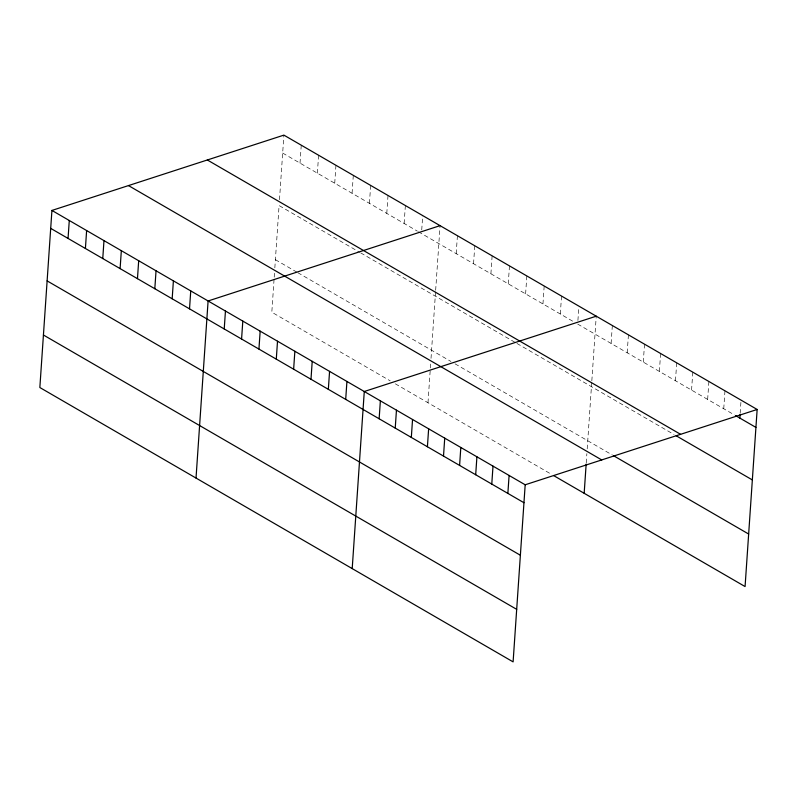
<?xml version="1.0" encoding="UTF-8"?>
<svg xmlns="http://www.w3.org/2000/svg" width="797" height="797" viewBox="0 0 797 797"><rect width="100%" height="100%" fill="white"/><g stroke="black" fill="none" stroke-linecap="round" stroke-linejoin="round"><path stroke-width="0.6" stroke-dasharray="3.98 2.99" d="M274.048 279.528L271.817 312.215L390.221 380.856M274.208 277.197L274.517 272.524M274.835 267.862L279.089 205.576L359.726 252.32M279.488 199.738L283.891 135.121M300.021 163.116L301.246 145.174M317.375 173.168L318.591 155.236M334.73 183.23L335.945 165.298M352.075 193.292L353.3 175.36M369.429 203.355L370.655 185.412M386.784 213.407L388.009 195.474M404.139 223.469L405.364 205.536M421.733 229.944L422.709 215.598M427.989 402.744L430.699 363.063M431.018 358.391L435.58 291.443M435.66 290.277L440.064 225.651M456.193 253.645L457.418 235.713M473.548 263.707L474.773 245.775M490.902 273.769L492.128 255.837M508.257 283.832L509.472 265.889M525.612 293.884L526.827 275.951M542.956 303.946L544.182 286.013M560.311 314.008L561.536 296.076M577.915 320.484L578.811 307.323M586.233 462.937L586.871 453.603M587.19 448.93L591.753 381.982M591.832 380.817L596.246 316.19M611.11 343.457L612.335 325.515M627.199 352.782L628.425 334.85M643.289 362.107L644.514 344.174M659.378 371.442L660.603 353.499M675.477 380.767L676.693 362.834M691.567 390.092L692.782 372.159M707.656 399.427L708.882 381.484M723.746 408.751L724.971 390.819M740.164 413.294L740.981 401.339M282.666 153.054L417.409 231.16M418.425 231.758L573.581 321.699M577.666 324.07L734.475 414.968M360.742 252.918L515.898 342.859M516.924 343.447L674.043 434.534M275.393 259.692L296.833 272.116M297.849 272.704L450.963 361.469M455.047 363.83L612.425 455.067M395.332 383.815L551.504 474.345"/><path stroke-width="1.2" d="M51.925 210.438L39.85 387.531L513.109 661.879L525.183 484.785L51.925 210.438L283.891 135.121L757.15 409.469L745.075 586.562L553.546 475.53M68.054 238.433L69.279 220.5M85.409 248.495L86.624 230.552M102.763 258.547L103.979 240.614M120.108 268.609L121.333 250.676M137.463 278.671L138.688 260.739M154.817 288.723L156.043 270.791M172.172 298.785L173.397 280.853M189.527 308.847L190.742 290.915M196.022 478.061L208.097 300.977L440.064 225.651M224.226 328.962L225.451 311.029M241.581 339.024L242.806 321.091M258.935 349.086L260.161 331.153M276.29 359.148L277.515 341.216M293.645 369.2L294.86 351.268M310.989 379.262L312.215 361.33M328.344 389.325L329.569 371.392M345.699 399.387L346.924 381.454M352.204 568.6L364.279 391.506L596.246 316.19M379.143 418.774L380.368 400.841M395.232 428.099L396.458 410.166M411.322 437.423L412.547 419.491M427.411 446.758L428.637 428.826M443.511 456.083L444.726 438.151M459.6 465.408L460.815 447.476M475.689 474.743L476.915 456.801M491.779 484.068L493.004 466.135M507.868 493.393L509.094 475.46M584.171 493.283L586.154 464.103M739.835 418.076L740.084 414.49M525.183 484.785L757.15 409.469M735.541 415.586L755.925 427.401M207.34 159.978L680.598 434.325M676.185 435.78L752.348 479.924M613.491 455.685L748.662 534.04M128.476 185.581L601.735 459.939M50.699 228.37L523.958 502.728M47.123 280.893L520.381 555.25M43.427 335.009L516.695 609.356"/></g></svg>
